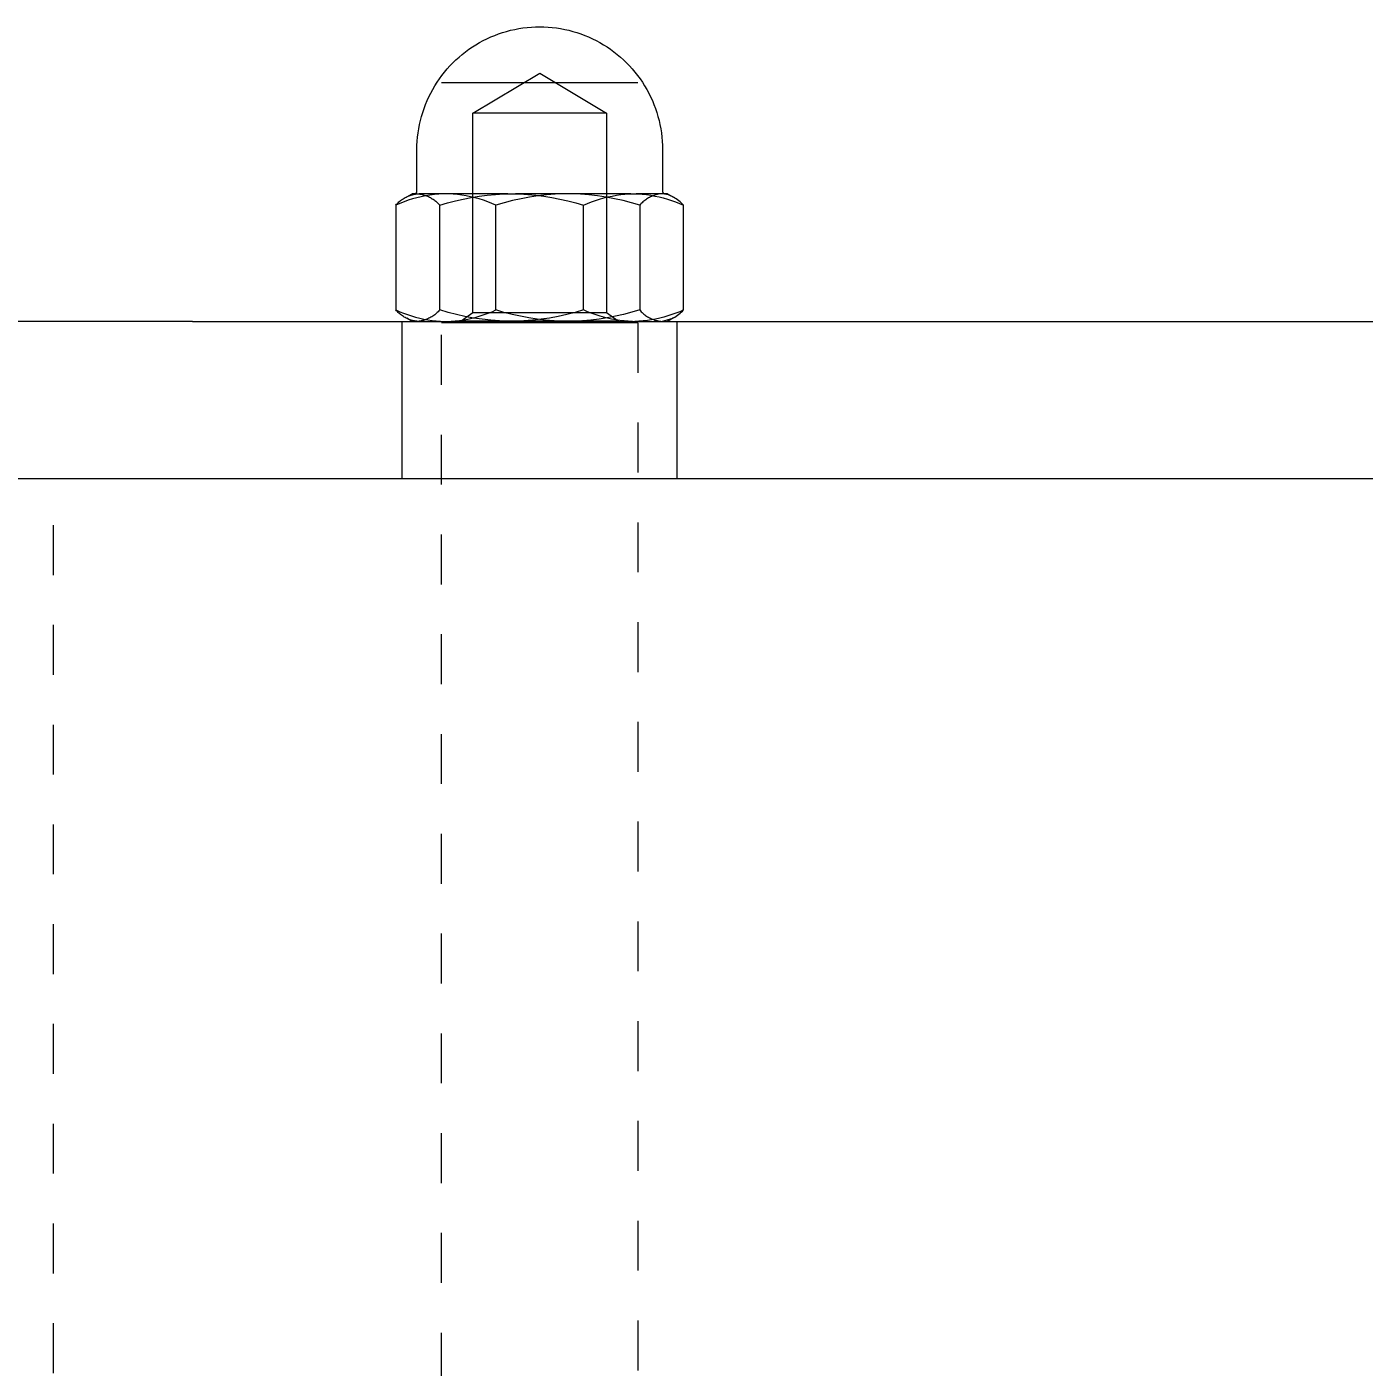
# Model space of a CAD drawing. Header units: inches. Extents: x -14 to 184, y -4 to 134.
# Drawn here: x 61.22 to 63.9, y 109.573 to 112.26 of the extents above; entities that cross this region are included whole.
import ezdxf

# ---------------------------------------------------------------- set-up
doc = ezdxf.new("R2010")
doc.units = ezdxf.units.IN
doc.linetypes.add('HIDDEN', pattern=[1.905, 1.27, -0.635])
for name, color, linetype, lineweight in [('ZANO_R', 7, 'Continuous', 0), ('ZANO_R_przerywana', 250, 'HIDDEN', 0), ('ZANO_W', 1, 'Continuous', 0)]:
    doc.layers.add(name, color=color, linetype=linetype, lineweight=lineweight)
doc.styles.get("Standard").update_dxf_attribs({"font": 'arial.ttf'})
doc.dimstyles.new('amerykanie', dxfattribs={"dimtxt": 50, "dimasz": 50, "dimexe": 0.5, "dimexo": 0.5, "dimgap": 1, "dimtad": 1, "dimdec": 0, "dimzin": 0, "dimlunit": 5, "dimtxsty": 'Standard', "dimcen": 0.09, "dimclrd": 1, "dimclre": 1, "dimclrt": 1, "dimazin": 0, "dimtfac": 1, "dimtdec": 0, "dimtmove": 0, "dimatfit": 3, "dimfxl": 1, "dimtzin": 0, "dimarcsym": 1})

# ---------------------------------------------------------------- blocks, each defined once
blk = doc.blocks.new('*D382')
at = {"layer": 'ZANO_W', "color": 1, "lineweight": -2}
for p, q in [((-5.3212, 110.8549), (-5.3212, 104.2514)), ((73.6377, 110.8549), (73.6377, 104.2514)), ((-4.3212, 104.7514), (72.6377, 104.7514))]:
    blk.add_line(p, q, dxfattribs=at)
at = {"layer": 'ZANO_W', "color": 1}
for points in [[(-4.3212, 104.918), (-4.3212, 104.5847), (-5.3212, 104.7514)], [(72.6377, 104.5847), (72.6377, 104.918), (73.6377, 104.7514)]]:
    blk.add_solid(points, dxfattribs=at)
at = {"layer": 'ZANO_W', "color": 1, "insert": (34.1583, 106.0916), "char_height": 1.625, "attachment_point": 5}
blk.add_mtext('78 15/16', dxfattribs=at)

msp = doc.modelspace()

# ---------------------------------------------------------------- linework, layer by layer
at = {"layer": 'ZANO_R'}
for p, q in [((62.13449, 112.23279), (62.14201, 112.23653)), ((62.14201, 112.23653), (62.14966, 112.24001)), ((62.14966, 112.24001), (62.15742, 112.24322)), ((62.15742, 112.24322), (62.16529, 112.24617)), ((62.16529, 112.24617), (62.17326, 112.24885)), ((62.17326, 112.24885), (62.18131, 112.25126)), ((62.18131, 112.25126), (62.18943, 112.25338)), ((62.18943, 112.25338), (62.19763, 112.25523)), ((62.19763, 112.25523), (62.20588, 112.2568)), ((62.20588, 112.2568), (62.21419, 112.25809)), ((62.21419, 112.25809), (62.22253, 112.25909)), ((62.22253, 112.25909), (62.2309, 112.25981)), ((62.2309, 112.25981), (62.23929, 112.26024)), ((62.23929, 112.26024), (62.24769, 112.26038)), ((62.24769, 112.26038), (62.25609, 112.26024)), ((62.25609, 112.26024), (62.26449, 112.25981)), ((62.26449, 112.25981), (62.27286, 112.25909)), ((62.27286, 112.25909), (62.2812, 112.25809)), ((62.2812, 112.25809), (62.2895, 112.2568)), ((62.2895, 112.2568), (62.29776, 112.25523)), ((62.29776, 112.25523), (62.30595, 112.25338)), ((62.30595, 112.25338), (62.31408, 112.25126)), ((62.31408, 112.25126), (62.32213, 112.24885)), ((62.32213, 112.24885), (62.33009, 112.24617)), ((62.33009, 112.24617), (62.33796, 112.24322)), ((62.33796, 112.24322), (62.34573, 112.24001)), ((62.34573, 112.24001), (62.35337, 112.23653)), ((62.35337, 112.23653), (62.3609, 112.23279)), ((62.09241, 112.20519), (62.09901, 112.21038)), ((62.09901, 112.21038), (62.10579, 112.21534)), ((62.10579, 112.21534), (62.11274, 112.22007)), ((62.11274, 112.22007), (62.11984, 112.22456)), ((62.11984, 112.22456), (62.1271, 112.2288)), ((62.1271, 112.2288), (62.13449, 112.23279)), ((62.3609, 112.23279), (62.36829, 112.2288)), ((62.36829, 112.2288), (62.37554, 112.22456)), ((62.37554, 112.22456), (62.38265, 112.22007)), ((62.38265, 112.22007), (62.38959, 112.21534)), ((62.38959, 112.21534), (62.39637, 112.21038)), ((62.39637, 112.21038), (62.40298, 112.20519)), ((62.06223, 112.17603), (62.06786, 112.18227)), ((62.06786, 112.18227), (62.0737, 112.18831)), ((62.0737, 112.18831), (62.07974, 112.19415)), ((62.07974, 112.19415), (62.08598, 112.19978)), ((62.08598, 112.19978), (62.09241, 112.20519)), ((62.40298, 112.20519), (62.40941, 112.19978)), ((62.40941, 112.19978), (62.41564, 112.19415)), ((62.41564, 112.19415), (62.42169, 112.18831)), ((62.42169, 112.18831), (62.42752, 112.18227)), ((62.42752, 112.18227), (62.43315, 112.17603)), ((62.04194, 112.14927), (62.04667, 112.15622)), ((62.04667, 112.15622), (62.05163, 112.163)), ((62.05163, 112.163), (62.05682, 112.1696)), ((62.05682, 112.1696), (62.06223, 112.17603)), ((62.11391, 112.0872), (62.24769, 112.16758)), ((62.24769, 112.16758), (62.38148, 112.0872)), ((62.43315, 112.17603), (62.43857, 112.1696)), ((62.43857, 112.1696), (62.44376, 112.163)), ((62.44376, 112.163), (62.44872, 112.15622)), ((62.44872, 112.15622), (62.45345, 112.14927)), ((62.02922, 112.12752), (62.03321, 112.13492)), ((62.03321, 112.13492), (62.03745, 112.14217)), ((62.03745, 112.14217), (62.04194, 112.14927)), ((62.05085, 112.14904), (62.05084, 112.14904)), ((62.05084, 112.14904), (62.05084, 112.14904)), ((62.05084, 112.14904), (62.05097, 112.14904)), ((62.05086, 112.14904), (62.05085, 112.14904)), ((62.05093, 112.14904), (62.05086, 112.14904)), ((62.05097, 112.14904), (62.05186, 112.14904)), ((62.05186, 112.14904), (62.05621, 112.14904)), ((62.05621, 112.14904), (62.07469, 112.14904)), ((62.07469, 112.14904), (62.13922, 112.14904)), ((62.13922, 112.14904), (62.44445, 112.14904)), ((62.45345, 112.14927), (62.45793, 112.14217)), ((62.45793, 112.14217), (62.46218, 112.13492)), ((62.46218, 112.13492), (62.46617, 112.12752)), ((62.01584, 112.09672), (62.01879, 112.10459)), ((62.01879, 112.10459), (62.022, 112.11235)), ((62.022, 112.11235), (62.02548, 112.12)), ((62.02548, 112.12), (62.02922, 112.12752)), ((62.46617, 112.12752), (62.46991, 112.12)), ((62.46991, 112.12), (62.47339, 112.11235)), ((62.47339, 112.11235), (62.4766, 112.10459)), ((62.4766, 112.10459), (62.47955, 112.09672)), ((62.00863, 112.07258), (62.01075, 112.0807)), ((62.01075, 112.0807), (62.01316, 112.08876)), ((62.01316, 112.08876), (62.01584, 112.09672)), ((62.11383, 111.68737), (62.11383, 112.08715)), ((62.21824, 112.08715), (62.11384, 112.08715)), ((62.38155, 112.08715), (62.21824, 112.08715)), ((62.38154, 112.08716), (62.38155, 112.08715)), ((62.38155, 112.08715), (62.38155, 111.68737)), ((62.47955, 112.09672), (62.48223, 112.08876)), ((62.48223, 112.08876), (62.48463, 112.0807)), ((62.48463, 112.0807), (62.48676, 112.07258)), ((62.00292, 112.03948), (62.00392, 112.04782)), ((62.00392, 112.04782), (62.00521, 112.05613)), ((62.00521, 112.05613), (62.00678, 112.06438)), ((62.00678, 112.06438), (62.00863, 112.07258)), ((62.48676, 112.07258), (62.48861, 112.06438)), ((62.48861, 112.06438), (62.49018, 112.05613)), ((62.49018, 112.05613), (62.49146, 112.04782)), ((62.49146, 112.04782), (62.49247, 112.03948)), ((62.00163, 112.01432), (62.00177, 112.02272)), ((62.00177, 112.02272), (62.0022, 112.03111)), ((62.0022, 112.03111), (62.00292, 112.03948)), ((62.49247, 112.03948), (62.49318, 112.03111)), ((62.49318, 112.03111), (62.49361, 112.02272)), ((62.49361, 112.02272), (62.49376, 112.01432)), ((62.00163, 111.93046), (62.00163, 112.01432)), ((62.49376, 112.01432), (62.49376, 111.93046)), ((61.96898, 111.91202), (61.97074, 111.91335)), ((61.97074, 111.91335), (61.97254, 111.91462)), ((61.97254, 111.91462), (61.97439, 111.91583)), ((61.97439, 111.91583), (61.97627, 111.91698)), ((61.97627, 111.91698), (61.9782, 111.91806)), ((61.9782, 111.91806), (61.98015, 111.91908)), ((61.98015, 111.91908), (61.98214, 111.92004)), ((61.98116, 111.9196), (61.99179, 111.92573)), ((61.98214, 111.92004), (61.98416, 111.92092)), ((61.98416, 111.92092), (61.98621, 111.92174)), ((61.99286, 111.91533), (61.98435, 111.91265)), ((61.98621, 111.92174), (61.98829, 111.92249)), ((61.98829, 111.92249), (61.99039, 111.92317)), ((61.99039, 111.92317), (61.99251, 111.92377)), ((62.00108, 111.92573), (61.9918, 111.92573)), ((61.99251, 111.92377), (61.99465, 111.92431)), ((62.00146, 111.91771), (61.99286, 111.91533)), ((61.99465, 111.92431), (61.9968, 111.92478)), ((61.9968, 111.92478), (61.99897, 111.92517)), ((61.99738, 111.92581), (61.99754, 111.92583)), ((61.99754, 111.92583), (61.9977, 111.92585)), ((61.9977, 111.92585), (61.99786, 111.92588)), ((61.99786, 111.92588), (61.99802, 111.92591)), ((61.99802, 111.92591), (61.99817, 111.92595)), ((61.99817, 111.92595), (61.99833, 111.92599)), ((61.99833, 111.92599), (61.99848, 111.92604)), ((61.99848, 111.92604), (61.99863, 111.92609)), ((61.99863, 111.92609), (61.99878, 111.92615)), ((61.99878, 111.92615), (61.99893, 111.92622)), ((61.99893, 111.92622), (61.99908, 111.92629)), ((61.99897, 111.92517), (62.00116, 111.92549)), ((61.99908, 111.92629), (61.99922, 111.92636)), ((61.99922, 111.92636), (61.99936, 111.92644)), ((61.99936, 111.92644), (61.9995, 111.92653)), ((61.9995, 111.92653), (61.99963, 111.92662)), ((61.99963, 111.92662), (61.99976, 111.92671)), ((61.99976, 111.92671), (61.99989, 111.92681)), ((61.99989, 111.92681), (62.00001, 111.92691)), ((62.00001, 111.92691), (62.00013, 111.92702)), ((62.00013, 111.92702), (62.00025, 111.92713)), ((62.00025, 111.92713), (62.00036, 111.92724)), ((62.00036, 111.92724), (62.00047, 111.92736)), ((62.00047, 111.92736), (62.00058, 111.92748)), ((62.00058, 111.92748), (62.00068, 111.92761)), ((62.00068, 111.92761), (62.00077, 111.92774)), ((62.00077, 111.92774), (62.00086, 111.92787)), ((62.00086, 111.92787), (62.00095, 111.92801)), ((62.00095, 111.92801), (62.00103, 111.92815)), ((62.00103, 111.92815), (62.00111, 111.92829)), ((62.00111, 111.92829), (62.00118, 111.92843)), ((62.00116, 111.92549), (62.00335, 111.92573)), ((62.00118, 111.92843), (62.00125, 111.92858)), ((62.00125, 111.92858), (62.00131, 111.92873)), ((62.00131, 111.92873), (62.00136, 111.92888)), ((62.00136, 111.92888), (62.00141, 111.92903)), ((62.00141, 111.92903), (62.00146, 111.92919)), ((62.00146, 111.92919), (62.0015, 111.92934)), ((62.01014, 111.91979), (62.00146, 111.91771)), ((62.0015, 111.92934), (62.00154, 111.9295)), ((62.00154, 111.9295), (62.00157, 111.92966)), ((62.00157, 111.92966), (62.00159, 111.92982)), ((62.00159, 111.92982), (62.00161, 111.92998)), ((62.00161, 111.92998), (62.00162, 111.93014)), ((62.00162, 111.93014), (62.00163, 111.9303)), ((62.00163, 111.9303), (62.00163, 111.93046)), ((62.00335, 111.92573), (62.00554, 111.92549)), ((62.00554, 111.92549), (62.00772, 111.92517)), ((62.18358, 111.92573), (62.00586, 111.92573)), ((62.00772, 111.92517), (62.00989, 111.92477)), ((62.00989, 111.92477), (62.01205, 111.92431)), ((62.01888, 111.92158), (62.01014, 111.91979)), ((62.01205, 111.92431), (62.01419, 111.92377)), ((62.01419, 111.92377), (62.01631, 111.92316)), ((62.01631, 111.92316), (62.01841, 111.92249)), ((62.01841, 111.92249), (62.02049, 111.92174)), ((62.02768, 111.92306), (62.01888, 111.92158)), ((62.02049, 111.92174), (62.02253, 111.92092)), ((62.02253, 111.92092), (62.02455, 111.92003)), ((62.02455, 111.92003), (62.02654, 111.91908)), ((62.02654, 111.91908), (62.0285, 111.91806)), ((62.03652, 111.92423), (62.02768, 111.92306)), ((62.0285, 111.91806), (62.03042, 111.91698)), ((62.03042, 111.91698), (62.03231, 111.91583)), ((62.03231, 111.91583), (62.03415, 111.91462)), ((62.03415, 111.91462), (62.03596, 111.91335)), ((62.03596, 111.91335), (62.03772, 111.91202)), ((62.0454, 111.9251), (62.03652, 111.92423)), ((62.05431, 111.92566), (62.0454, 111.9251)), ((62.07408, 111.92509), (62.0652, 111.92566)), ((62.08295, 111.92422), (62.07408, 111.92509)), ((62.07861, 111.91157), (62.09448, 111.91516)), ((62.09178, 111.92304), (62.08295, 111.92422)), ((62.10056, 111.92156), (62.09178, 111.92304)), ((62.09448, 111.91516), (62.11046, 111.91822)), ((62.10928, 111.91977), (62.10056, 111.92156)), ((62.11794, 111.91769), (62.10928, 111.91977)), ((62.11046, 111.91822), (62.12653, 111.92077)), ((62.12652, 111.91531), (62.11794, 111.91769)), ((62.13502, 111.91263), (62.12652, 111.91531)), ((62.12653, 111.92077), (62.14267, 111.9228)), ((62.14267, 111.9228), (62.15888, 111.9243)), ((62.15888, 111.9243), (62.17512, 111.92528)), ((62.17512, 111.92528), (62.19138, 111.92573)), ((62.19138, 111.92573), (62.20765, 111.92528)), ((62.2102, 111.91576), (62.19329, 111.91204)), ((62.43019, 111.92573), (62.19924, 111.92573)), ((62.20765, 111.92528), (62.22389, 111.92431)), ((62.22724, 111.9189), (62.2102, 111.91576)), ((62.22389, 111.92431), (62.24009, 111.9228)), ((62.24437, 111.92147), (62.22724, 111.9189)), ((62.24009, 111.9228), (62.25623, 111.92078)), ((62.26158, 111.92345), (62.24437, 111.92147)), ((62.25623, 111.92078), (62.2723, 111.91823)), ((62.27884, 111.92485), (62.26158, 111.92345)), ((62.2723, 111.91823), (62.28828, 111.91516)), ((62.29615, 111.92566), (62.27884, 111.92485)), ((62.28828, 111.91516), (62.30415, 111.91158)), ((62.32912, 111.92485), (62.31181, 111.92566)), ((62.34639, 111.92346), (62.32912, 111.92485)), ((62.36361, 111.92148), (62.34639, 111.92346)), ((62.35956, 111.9124), (62.36777, 111.91503)), ((62.38075, 111.91891), (62.36361, 111.92148)), ((62.36777, 111.91503), (62.37607, 111.91737)), ((62.37607, 111.91737), (62.38445, 111.91943)), ((62.39779, 111.91577), (62.38075, 111.91891)), ((62.38445, 111.91943), (62.39289, 111.92121)), ((62.39289, 111.92121), (62.40138, 111.92269)), ((62.41471, 111.91204), (62.39779, 111.91577)), ((62.40138, 111.92269), (62.40993, 111.92389)), ((62.40993, 111.92389), (62.4185, 111.9248)), ((62.4185, 111.9248), (62.42711, 111.92541)), ((62.42711, 111.92541), (62.43573, 111.92573)), ((62.43573, 111.92573), (62.44435, 111.92541)), ((62.48759, 111.92573), (62.44108, 111.92573)), ((62.44435, 111.92541), (62.45295, 111.9248)), ((62.45295, 111.9248), (62.46153, 111.92389)), ((62.46002, 111.91365), (62.45817, 111.91229)), ((62.46191, 111.91496), (62.46002, 111.91365)), ((62.46153, 111.92389), (62.47007, 111.92269)), ((62.46384, 111.9162), (62.46191, 111.91496)), ((62.46582, 111.91737), (62.46384, 111.9162)), ((62.46783, 111.91848), (62.46582, 111.91737)), ((62.46988, 111.91952), (62.46783, 111.91848)), ((62.47196, 111.92049), (62.46988, 111.91952)), ((62.47007, 111.92269), (62.47856, 111.92121)), ((62.47407, 111.92139), (62.47196, 111.92049)), ((62.47621, 111.92222), (62.47407, 111.92139)), ((62.47838, 111.92297), (62.47621, 111.92222)), ((62.48057, 111.92366), (62.47838, 111.92297)), ((62.47856, 111.92121), (62.487, 111.91943)), ((62.48279, 111.92427), (62.48057, 111.92366)), ((62.48502, 111.92481), (62.48279, 111.92427)), ((62.48727, 111.92527), (62.48502, 111.92481)), ((62.487, 111.91943), (62.49538, 111.91737)), ((62.48954, 111.92565), (62.48727, 111.92527)), ((62.49984, 111.92573), (62.48759, 111.92573)), ((62.49376, 111.93046), (62.49376, 111.9303)), ((62.49376, 111.9303), (62.49377, 111.93014)), ((62.49377, 111.93014), (62.49378, 111.92998)), ((62.49378, 111.92998), (62.4938, 111.92982)), ((62.4938, 111.92982), (62.49382, 111.92967)), ((62.49382, 111.92967), (62.49385, 111.92951)), ((62.49385, 111.92951), (62.49388, 111.92935)), ((62.49388, 111.92935), (62.49392, 111.9292)), ((62.49392, 111.9292), (62.49397, 111.92905)), ((62.49397, 111.92905), (62.49402, 111.9289)), ((62.49402, 111.9289), (62.49407, 111.92875)), ((62.49407, 111.92875), (62.49413, 111.9286)), ((62.49413, 111.9286), (62.4942, 111.92845)), ((62.4942, 111.92845), (62.49427, 111.92831)), ((62.49427, 111.92831), (62.49434, 111.92817)), ((62.49434, 111.92817), (62.49442, 111.92803)), ((62.49442, 111.92803), (62.49451, 111.9279)), ((62.49451, 111.9279), (62.4946, 111.92777)), ((62.49613, 111.9255), (62.49455, 111.92565)), ((62.4946, 111.92777), (62.49469, 111.92764)), ((62.49469, 111.92764), (62.49479, 111.92751)), ((62.49479, 111.92751), (62.49489, 111.92739)), ((62.49489, 111.92739), (62.495, 111.92727)), ((62.495, 111.92727), (62.49511, 111.92716)), ((62.49511, 111.92716), (62.49522, 111.92705)), ((62.49522, 111.92705), (62.49534, 111.92694)), ((62.49534, 111.92694), (62.49546, 111.92684)), ((62.49538, 111.91737), (62.50368, 111.91503)), ((62.49546, 111.92684), (62.49559, 111.92674)), ((62.49559, 111.92674), (62.49572, 111.92664)), ((62.49572, 111.92664), (62.49585, 111.92655)), ((62.49585, 111.92655), (62.49598, 111.92647)), ((62.49598, 111.92647), (62.49612, 111.92639)), ((62.49612, 111.92639), (62.49626, 111.92631)), ((62.49772, 111.92529), (62.49613, 111.9255)), ((62.49626, 111.92631), (62.4964, 111.92624)), ((62.4964, 111.92624), (62.49655, 111.92617)), ((62.49655, 111.92617), (62.49669, 111.92611)), ((62.49669, 111.92611), (62.49684, 111.92606)), ((62.49684, 111.92606), (62.49699, 111.92601)), ((62.49699, 111.92601), (62.49715, 111.92596)), ((62.49715, 111.92596), (62.4973, 111.92592)), ((62.4973, 111.92592), (62.49745, 111.92588)), ((62.49745, 111.92588), (62.49761, 111.92585)), ((62.49761, 111.92585), (62.49777, 111.92583)), ((62.49929, 111.92502), (62.49772, 111.92529)), ((62.49777, 111.92583), (62.49793, 111.92581)), ((62.49793, 111.92581), (62.49809, 111.9258)), ((62.50086, 111.92471), (62.49929, 111.92502)), ((62.50279, 111.92573), (62.49984, 111.92573)), ((62.50241, 111.92434), (62.50086, 111.92471)), ((62.50395, 111.92392), (62.50241, 111.92434)), ((62.50345, 111.92573), (62.50279, 111.92573)), ((62.50358, 111.92573), (62.50345, 111.92573)), ((62.50358, 111.92573), (62.5036, 111.92573)), ((62.50359, 111.92573), (62.50358, 111.92573)), ((62.5036, 111.92573), (62.50359, 111.92573)), ((62.5036, 111.92573), (62.5036, 111.92573)), ((62.5036, 111.92573), (62.51571, 111.91874)), ((62.50368, 111.91503), (62.5119, 111.9124)), ((62.50547, 111.92345), (62.50395, 111.92392)), ((62.50698, 111.92293), (62.50547, 111.92345)), ((62.50847, 111.92236), (62.50698, 111.92293)), ((62.50994, 111.92174), (62.50847, 111.92236)), ((62.51139, 111.92107), (62.50994, 111.92174)), ((62.51282, 111.92035), (62.51139, 111.92107)), ((62.51422, 111.91958), (62.51282, 111.92035)), ((62.51844, 111.91704), (62.51571, 111.91874)), ((62.52112, 111.91525), (62.51844, 111.91704)), ((62.52375, 111.91338), (62.52112, 111.91525)), ((62.52631, 111.91143), (62.52375, 111.91338)), ((61.96763, 111.90642), (61.95944, 111.90288)), ((61.95944, 111.90288), (61.9609, 111.90453)), ((61.95944, 111.90288), (61.95944, 111.69269)), ((61.9609, 111.90453), (61.96242, 111.90614)), ((61.96242, 111.90614), (61.96398, 111.90769)), ((61.96398, 111.90769), (61.9656, 111.90919)), ((61.9656, 111.90919), (61.96727, 111.91063)), ((61.96727, 111.91063), (61.96898, 111.91202)), ((61.97594, 111.90968), (61.96763, 111.90642)), ((61.98435, 111.91265), (61.97594, 111.90968)), ((62.03772, 111.91202), (62.03943, 111.91063)), ((62.03943, 111.91063), (62.0411, 111.90919)), ((62.0411, 111.90919), (62.04272, 111.90769)), ((62.04272, 111.90769), (62.04428, 111.90614)), ((62.04428, 111.90614), (62.0458, 111.90453)), ((62.0458, 111.90453), (62.04726, 111.90288)), ((62.04726, 111.90288), (62.06286, 111.90748)), ((62.04726, 111.69269), (62.04726, 111.90288)), ((62.06286, 111.90748), (62.07861, 111.91157)), ((62.14342, 111.90967), (62.13502, 111.91263)), ((62.15171, 111.90642), (62.14342, 111.90967)), ((62.15988, 111.90288), (62.15171, 111.90642)), ((62.1765, 111.90774), (62.15988, 111.90288)), ((62.15988, 111.69269), (62.15988, 111.90288)), ((62.19329, 111.91204), (62.1765, 111.90774)), ((62.30415, 111.91158), (62.3199, 111.90748)), ((62.3199, 111.90748), (62.33551, 111.90288)), ((62.33551, 111.90288), (62.34341, 111.90632)), ((62.33551, 111.69269), (62.33551, 111.90288)), ((62.34341, 111.90632), (62.35143, 111.9095)), ((62.35143, 111.9095), (62.35956, 111.9124)), ((62.4315, 111.90774), (62.41471, 111.91204)), ((62.44813, 111.90288), (62.4315, 111.90774)), ((62.44967, 111.90458), (62.44813, 111.90288)), ((62.44813, 111.90288), (62.44813, 111.69269)), ((62.45126, 111.90624), (62.44967, 111.90458)), ((62.45291, 111.90783), (62.45126, 111.90624)), ((62.45462, 111.90938), (62.45291, 111.90783)), ((62.45637, 111.91086), (62.45462, 111.90938)), ((62.45817, 111.91229), (62.45637, 111.91086)), ((62.5119, 111.9124), (62.52002, 111.9095)), ((62.52002, 111.9095), (62.52804, 111.90632)), ((62.52882, 111.9094), (62.52631, 111.91143)), ((62.52804, 111.90632), (62.53594, 111.90288)), ((62.53126, 111.9073), (62.52882, 111.9094)), ((62.53364, 111.90513), (62.53126, 111.9073)), ((62.53594, 111.90288), (62.53364, 111.90513)), ((62.53594, 111.69269), (62.53594, 111.90288)), ((61.95944, 111.69269), (61.96716, 111.68933)), ((61.9609, 111.69103), (61.95944, 111.69269)), ((61.96242, 111.68943), (61.9609, 111.69103)), ((61.96398, 111.68787), (61.96242, 111.68943)), ((61.9656, 111.68637), (61.96398, 111.68787)), ((61.96727, 111.68493), (61.9656, 111.68637)), ((61.96716, 111.68933), (61.97499, 111.68622)), ((61.96898, 111.68354), (61.96727, 111.68493)), ((61.97074, 111.68221), (61.96898, 111.68354)), ((61.97255, 111.68094), (61.97074, 111.68221)), ((61.97439, 111.67973), (61.97255, 111.68094)), ((61.97627, 111.67858), (61.97439, 111.67973)), ((61.97499, 111.68622), (61.98291, 111.68338)), ((61.9782, 111.6775), (61.97627, 111.67858)), ((61.98015, 111.67648), (61.9782, 111.6775)), ((61.98214, 111.67553), (61.98015, 111.67648)), ((61.99179, 111.66983), (61.98113, 111.67598)), ((61.98416, 111.67464), (61.98214, 111.67553)), ((61.98291, 111.68338), (61.99093, 111.68079)), ((61.98621, 111.67383), (61.98416, 111.67464)), ((61.98829, 111.67308), (61.98621, 111.67383)), ((61.99039, 111.6724), (61.98829, 111.67308)), ((61.99251, 111.67179), (61.99039, 111.6724)), ((61.99093, 111.68079), (61.99902, 111.67847)), ((61.99465, 111.67125), (61.99251, 111.67179)), ((61.9968, 111.67079), (61.99465, 111.67125)), ((61.99902, 111.67847), (62.00719, 111.67642)), ((62.00719, 111.67642), (62.01542, 111.67464)), ((62.01259, 111.67138), (62.01035, 111.67087)), ((62.01482, 111.67196), (62.01259, 111.67138)), ((62.01702, 111.67262), (62.01482, 111.67196)), ((62.01542, 111.67464), (62.0237, 111.67313)), ((62.01919, 111.67335), (62.01702, 111.67262)), ((62.02134, 111.67416), (62.01919, 111.67335)), ((62.02346, 111.67505), (62.02134, 111.67416)), ((62.02555, 111.676), (62.02346, 111.67505)), ((62.0237, 111.67313), (62.03203, 111.6719)), ((62.02761, 111.67703), (62.02555, 111.676)), ((62.02962, 111.67813), (62.02761, 111.67703)), ((62.0316, 111.6793), (62.02962, 111.67813)), ((62.03354, 111.68054), (62.0316, 111.6793)), ((62.03203, 111.6719), (62.04039, 111.67094)), ((62.03543, 111.68184), (62.03354, 111.68054)), ((62.03728, 111.68321), (62.03543, 111.68184)), ((62.03907, 111.68464), (62.03728, 111.68321)), ((62.04082, 111.68613), (62.03907, 111.68464)), ((62.04251, 111.68769), (62.04082, 111.68613)), ((62.04415, 111.6893), (62.04251, 111.68769)), ((62.04573, 111.69096), (62.04415, 111.6893)), ((62.04726, 111.69269), (62.04573, 111.69096)), ((62.06398, 111.68779), (62.04726, 111.69269)), ((62.08086, 111.68348), (62.06398, 111.68779)), ((62.07858, 111.67091), (62.08698, 111.67186)), ((62.09788, 111.67974), (62.08086, 111.68348)), ((62.08698, 111.67186), (62.09534, 111.67309)), ((62.09029, 111.67089), (62.11383, 111.68737)), ((62.09534, 111.67309), (62.10366, 111.67459)), ((62.11502, 111.67659), (62.09788, 111.67974)), ((62.10366, 111.67459), (62.11193, 111.67637)), ((62.11193, 111.67637), (62.12013, 111.67843)), ((62.11384, 111.68737), (62.21824, 111.68737)), ((62.13225, 111.67403), (62.11502, 111.67659)), ((62.12013, 111.67843), (62.12826, 111.68075)), ((62.12826, 111.68075), (62.13631, 111.68334)), ((62.14957, 111.67205), (62.13225, 111.67403)), ((62.13631, 111.68334), (62.14427, 111.68619)), ((62.14427, 111.68619), (62.15213, 111.68931)), ((62.16694, 111.67067), (62.14957, 111.67205)), ((62.15213, 111.68931), (62.15988, 111.69269)), ((62.17611, 111.68798), (62.15988, 111.69269)), ((62.19248, 111.68379), (62.17611, 111.68798)), ((62.20898, 111.68013), (62.19248, 111.68379)), ((62.22558, 111.67699), (62.20898, 111.68013)), ((62.233, 111.67203), (62.2156, 111.67066)), ((62.21824, 111.68737), (62.38155, 111.68737)), ((62.24228, 111.67439), (62.22558, 111.67699)), ((62.25035, 111.674), (62.233, 111.67203)), ((62.25905, 111.67232), (62.24228, 111.67439)), ((62.26762, 111.67656), (62.25035, 111.674)), ((62.27588, 111.67078), (62.25905, 111.67232)), ((62.28479, 111.67972), (62.26762, 111.67656)), ((62.30184, 111.68346), (62.28479, 111.67972)), ((62.31875, 111.68778), (62.30184, 111.68346)), ((62.33551, 111.69269), (62.31875, 111.68778)), ((62.34988, 111.67241), (62.33321, 111.67084)), ((62.34326, 111.68931), (62.33551, 111.69269)), ((62.35112, 111.68619), (62.34326, 111.68931)), ((62.3665, 111.67449), (62.34988, 111.67241)), ((62.35908, 111.68334), (62.35112, 111.68619)), ((62.36713, 111.68075), (62.35908, 111.68334)), ((62.38304, 111.6771), (62.3665, 111.67449)), ((62.37526, 111.67843), (62.36713, 111.68075)), ((62.38346, 111.67637), (62.37526, 111.67843)), ((62.38155, 111.68737), (62.40509, 111.67089)), ((62.39949, 111.68023), (62.38304, 111.6771)), ((62.39172, 111.67459), (62.38346, 111.67637)), ((62.40004, 111.67309), (62.39172, 111.67459)), ((62.41583, 111.68387), (62.39949, 111.68023)), ((62.40841, 111.67186), (62.40004, 111.67309)), ((62.41681, 111.67091), (62.40841, 111.67186)), ((62.43205, 111.68802), (62.41583, 111.68387)), ((62.44813, 111.69269), (62.43205, 111.68802)), ((62.44813, 111.69269), (62.44965, 111.69096)), ((62.44965, 111.69096), (62.45123, 111.6893)), ((62.45123, 111.6893), (62.45287, 111.68769)), ((62.45287, 111.68769), (62.45457, 111.68613)), ((62.45457, 111.68613), (62.45631, 111.68464)), ((62.46336, 111.6719), (62.45499, 111.67094)), ((62.45631, 111.68464), (62.45811, 111.68321)), ((62.45811, 111.68321), (62.45996, 111.68184)), ((62.45996, 111.68184), (62.46185, 111.68054)), ((62.46185, 111.68054), (62.46378, 111.6793)), ((62.47169, 111.67313), (62.46336, 111.6719)), ((62.46378, 111.6793), (62.46576, 111.67813)), ((62.46576, 111.67813), (62.46778, 111.67703)), ((62.46778, 111.67703), (62.46983, 111.676)), ((62.46983, 111.676), (62.47192, 111.67505)), ((62.47997, 111.67464), (62.47169, 111.67313)), ((62.47192, 111.67505), (62.47404, 111.67416)), ((62.47404, 111.67416), (62.47619, 111.67335)), ((62.47619, 111.67335), (62.47837, 111.67262)), ((62.47837, 111.67262), (62.48057, 111.67196)), ((62.4882, 111.67642), (62.47997, 111.67464)), ((62.48057, 111.67196), (62.48279, 111.67138)), ((62.48279, 111.67138), (62.48504, 111.67087)), ((62.49637, 111.67847), (62.4882, 111.67642)), ((62.49204, 111.66983), (62.51424, 111.676)), ((62.50446, 111.68079), (62.49637, 111.67847)), ((62.51571, 111.67682), (62.5036, 111.66983)), ((62.51247, 111.68338), (62.50446, 111.68079)), ((62.5204, 111.68622), (62.51247, 111.68338)), ((62.51571, 111.67682), (62.51844, 111.67853)), ((62.51844, 111.67853), (62.52112, 111.68031)), ((62.52822, 111.68933), (62.5204, 111.68622)), ((62.52112, 111.68031), (62.52375, 111.68218)), ((62.52375, 111.68218), (62.52631, 111.68413)), ((62.52631, 111.68413), (62.52882, 111.68616)), ((62.53594, 111.69269), (62.52822, 111.68933)), ((62.52882, 111.68616), (62.53126, 111.68826)), ((62.53126, 111.68826), (62.53364, 111.69044)), ((62.53364, 111.69044), (62.53594, 111.69269)), ((61.55172, 111.66983), (60.99494, 111.66983)), ((61.55172, 111.66983), (73.52243, 111.66983)), ((61.9721, 111.35487), (61.9721, 111.66983)), ((61.99897, 111.6704), (61.9968, 111.67079)), ((62.00116, 111.67008), (61.99897, 111.6704)), ((62.00335, 111.66983), (62.00116, 111.67008)), ((62.00582, 111.6701), (62.00354, 111.66983)), ((62.00809, 111.67045), (62.00582, 111.6701)), ((62.01035, 111.67087), (62.00809, 111.67045)), ((62.04039, 111.67094), (62.04878, 111.67025)), ((62.04878, 111.67025), (62.05719, 111.66984)), ((62.13922, 111.667), (62.05089, 111.667)), ((62.0617, 111.66984), (62.07015, 111.67023)), ((62.07015, 111.67023), (62.07858, 111.67091)), ((62.09021, 111.66983), (62.09021, 111.67083)), ((62.09022, 111.67083), (62.16357, 111.67083)), ((62.4445, 111.667), (62.13922, 111.667)), ((62.16387, 111.67083), (62.21304, 111.67083)), ((62.18434, 111.66989), (62.16694, 111.67067)), ((62.2156, 111.67066), (62.19816, 111.66988)), ((62.21304, 111.67083), (62.40517, 111.67083)), ((62.28624, 111.67021), (62.27649, 111.67074)), ((62.29601, 111.66991), (62.28624, 111.67021)), ((62.32144, 111.67019), (62.31104, 111.66989)), ((62.33182, 111.67075), (62.32144, 111.67019)), ((62.40516, 111.67084), (62.40517, 111.67083)), ((62.40517, 111.67083), (62.40517, 111.66983)), ((62.42524, 111.67023), (62.41681, 111.67091)), ((62.43368, 111.66984), (62.42524, 111.67023)), ((62.4466, 111.67025), (62.43819, 111.66984)), ((62.45499, 111.67094), (62.4466, 111.67025)), ((62.48504, 111.67087), (62.48729, 111.67045)), ((62.48729, 111.67045), (62.48956, 111.6701)), ((62.48956, 111.6701), (62.49185, 111.66983)), ((62.52328, 111.35487), (62.52328, 111.66983)), ((54.31362, 111.35487), (61.27333, 111.35487)), ((61.27333, 111.35487), (77.97665, 111.35487))]:
    msp.add_line(p, q, dxfattribs=at)
msp.add_lwpolyline([(-13.67217, 111.35487), (184.35738, 111.35487)], dxfattribs=at)
at = {"layer": 'ZANO_R_przerywana', "ltscale": 0.05}
for p, q in [((62.05084, 106.94258), (62.05084, 111.667)), ((62.44454, 111.667), (62.44454, 106.94258)), ((61.27333, 101.1614), (61.27333, 111.35487))]:
    msp.add_line(p, q, dxfattribs=at)

# ---------------------------------------------------------------- dimensions: what is measured, and where the dimension line sits
at = {"layer": 'ZANO_W'}
dim = msp.add_linear_dim(base=(73.63774, 104.75136), p1=(-5.32117, 111.35487), p2=(73.63774, 111.35487), dimstyle='amerykanie', override={"dimtxt": 1.625, "dimasz": 1, "dimgap": 0.5, "dimdec": 4, "dimaunit": 1, "dimadec": 1, "dimtdec": 4, "dimtmove": 1, "dimfrac": 2}, dxfattribs=at)
dim.commit()
dim.dimension.update_dxf_attribs({"geometry": '*D382', "text_midpoint": (34.15829, 106.09157)})

doc.saveas('drawing.dxf')
